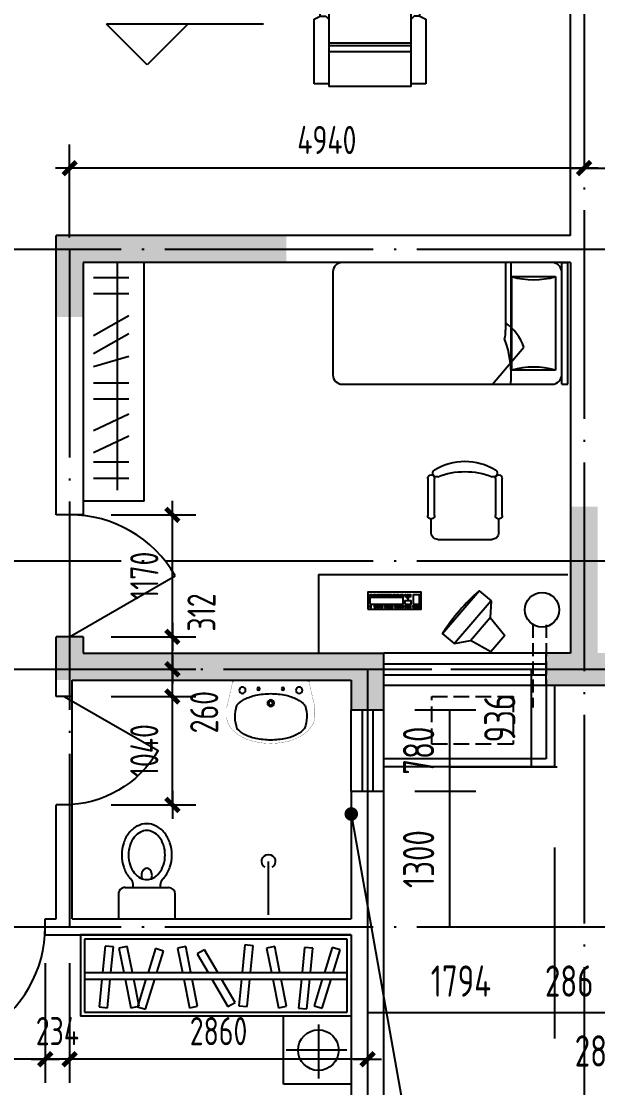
# Model space of a CAD drawing. Extents: x -726032 to 135930, y -151624 to 587044.
# Drawn here: x -597958 to -592424, y 553887 to 564114 of the extents above; entities that cross this region are included whole.
import ezdxf
from ezdxf.enums import TextEntityAlignment as Align

# ---------------------------------------------------------------- set-up
doc = ezdxf.new("R2010")
doc.units = 0
doc.header["$LTSCALE"] = 1000
doc.header["$MEASUREMENT"] = 0
doc.linetypes.add('DASH', pattern=[0.35, 0.25, -0.1])
doc.linetypes.add('DOTE', pattern=[2.42, 2, -0.2, 0.02, -0.2])
doc.layers.get('0').update_dxf_attribs({"linetype": 'CONTINUOUS'})
doc.layers.get('DEFPOINTS').update_dxf_attribs({"color": 1, "linetype": 'CONTINUOUS'})
for name, color, linetype in [('COLUMN', 170, 'CONTINUOUS'), ('DOTE', 8, 'DOTE'), ('GROUND', 45, 'CONTINUOUS'), ('LVTRY', 6, 'CONTINUOUS'), ('PUB_DIM', 245, 'CONTINUOUS'), ('ROOF', 4, 'CONTINUOUS'), ('WALL', 255, 'CONTINUOUS'), ('WINDOW', 155, 'CONTINUOUS'), ('WINDOW_TEXT', 7, 'CONTINUOUS'), ('家具', 252, 'CONTINUOUS'), ('引线', 213, 'CONTINUOUS'), ('空调', 245, 'CONTINUOUS')]:
    doc.layers.add(name, color=color, linetype=linetype)
doc.styles.add('DIM_FONT', font='isocp.shx', dxfattribs={"width": 0.8})
doc.styles.add('SIMPLEX', font='SIMPLEX.SHX')
doc.dimstyles.new('DIMA', dxfattribs={"dimtxt": 300, "dimasz": 1, "dimexe": 250, "dimexo": 300, "dimgap": 150, "dimtad": 1, "dimdec": 0, "dimzin": 0, "dimdsep": 46, "dimtxsty": 'DIM_FONT', "dimcen": 0.09, "dimse1": 1, "dimclrt": 142, "dimadec": 0, "dimazin": 0, "dimtfac": 1, "dimtdec": 0, "dimtix": 1, "dimtmove": 2, "dimatfit": 3, "dimfxl": 1, "dimtolj": 1, "dimtzin": 0, "dimarcsym": 0})
doc.dimstyles.new('DIMB', dxfattribs={"dimtxt": 300, "dimasz": 1, "dimexe": 250, "dimexo": 300, "dimgap": 150, "dimtad": 1, "dimdec": 0, "dimzin": 0, "dimdsep": 46, "dimtxsty": 'DIM_FONT', "dimcen": 0.09, "dimse2": 1, "dimclrt": 142, "dimadec": 0, "dimazin": 0, "dimtfac": 1, "dimtdec": 0, "dimtix": 1, "dimtmove": 2, "dimatfit": 3, "dimfxl": 1, "dimtolj": 1, "dimtzin": 0, "dimarcsym": 0})
doc.dimstyles.new('DIMN', dxfattribs={"dimtxt": 300, "dimasz": 1, "dimexe": 250, "dimexo": 300, "dimgap": 150, "dimtad": 1, "dimdec": 0, "dimzin": 0, "dimdsep": 46, "dimtxsty": 'DIM_FONT', "dimcen": 0.09, "dimclrt": 142, "dimadec": 0, "dimazin": 0, "dimtfac": 1, "dimtdec": 0, "dimtix": 1, "dimtmove": 2, "dimatfit": 3, "dimfxl": 1, "dimtolj": 1, "dimtzin": 0, "dimarcsym": 0})

# ---------------------------------------------------------------- blocks, each defined once
blk = doc.blocks.new('*D1971')
at = {"layer": 'DEFPOINTS', "color": 0, "transparency": 16777216}
for p in [(-592554, 556491), (-592268, 556491), (-592268, 554609)]:
    blk.add_point(p, dxfattribs=at)
at = {"layer": 'PUB_DIM', "color": 0, "lineweight": -2, "transparency": 16777216}
for p, q in [((-592268, 556191), (-592268, 554359)), ((-592555, 554609), (-592556, 554609)), ((-592554, 554609), (-592268, 554609)), ((-592267, 554609), (-592266, 554609))]:
    blk.add_line(p, q, dxfattribs=at)
at = {"layer": 'PUB_DIM', "color": 0, "transparency": 16777216}
for points in [[(-592555, 554609), (-592555, 554609), (-592554, 554609)], [(-592267, 554609), (-592267, 554609), (-592268, 554609)]]:
    blk.add_solid(points, dxfattribs=at)
at = {"layer": 'PUB_DIM', "color": 142, "transparency": 16777216, "insert": (-592411, 554239), "char_height": 300, "attachment_point": 5, "style": 'DIM_FONT'}
blk.add_mtext('\\A1;286', dxfattribs=at)
blk = doc.blocks.new('_DIMX')
blk.add_line((-150, 0), (150, 0))
at = {"const_width": 50}
blk.add_lwpolyline([(-70, -70), (70, 70)], dxfattribs=at)
blk = doc.blocks.new('*D1972')
at = {"layer": 'DEFPOINTS', "color": 0, "transparency": 16777216}
for p in [(-587614, 562706), (-592554, 561769), (-587614, 561769)]:
    blk.add_point(p, dxfattribs=at)
at = {"layer": 'PUB_DIM', "color": 0, "lineweight": -2, "transparency": 16777216}
for p, q in [((-587614, 562039), (-587614, 562931)), ((-592553, 562706), (-587615, 562706))]:
    blk.add_line(p, q, dxfattribs=at)
at = {"layer": 'PUB_DIM', "color": 0, "lineweight": -2, "transparency": 16777216, "xscale": 0.9, "yscale": 0.9, "zscale": 0.9, "rotation": 180}
blk.add_blockref('_DIMX', (-592554, 562706), dxfattribs=at)
at = {"layer": 'PUB_DIM', "color": 0, "lineweight": -2, "transparency": 16777216, "xscale": 0.9, "yscale": 0.9, "zscale": 0.9}
blk.add_blockref('_DIMX', (-587614, 562706), dxfattribs=at)
at = {"layer": 'PUB_DIM', "color": 142, "transparency": 16777216, "insert": (-590084, 562976), "char_height": 270, "attachment_point": 5, "style": 'DIM_FONT'}
blk.add_mtext('\\A1;4940', dxfattribs=at)
blk = doc.blocks.new('*D3644')
at = {"layer": 'DEFPOINTS', "color": 0, "transparency": 16777216}
for p in [(-592840, 556491), (-592554, 556491), (-592554, 554609)]:
    blk.add_point(p, dxfattribs=at)
at = {"layer": 'PUB_DIM', "color": 0, "lineweight": -2, "transparency": 16777216}
for p, q in [((-592840, 556191), (-592840, 554359)), ((-592841, 554609), (-592842, 554609)), ((-592840, 554609), (-592554, 554609)), ((-592553, 554609), (-592552, 554609))]:
    blk.add_line(p, q, dxfattribs=at)
at = {"layer": 'PUB_DIM', "color": 0, "transparency": 16777216}
for points in [[(-592841, 554609), (-592841, 554609), (-592840, 554609)], [(-592553, 554609), (-592553, 554609), (-592554, 554609)]]:
    blk.add_solid(points, dxfattribs=at)
at = {"layer": 'PUB_DIM', "color": 142, "transparency": 16777216, "insert": (-592697, 554909), "char_height": 300, "attachment_point": 5, "style": 'DIM_FONT'}
blk.add_mtext('\\A1;286', dxfattribs=at)
blk = doc.blocks.new('_LV10')
blk.add_line((0, -37), (0, -432))
blk.add_arc((0, -432), 50, 121.03319, 58.96681)
blk = doc.blocks.new('_LV5')
for p, q in [((210.1, 0), (-210.1, 0)), ((-210.1, 0), (-210.1, -180)), ((210.1, -180), (210.1, 0)), ((160.1, -230), (-160.1, -230)), ((-101.4, -230), (-101.4, -254.3)), ((101.4, -230), (101.4, -254.1))]:
    blk.add_line(p, q)
blk.add_lwpolyline([(-135.1, -469.4, 0.080312), (-123, -544.2, 0.089014), (-91.8, -601.5, 0.104918), (-45.6, -639.3, 0.119812), (0.1, -650.4, 0.119812), (45.8, -639.3, 0.104918), (92, -601.5, 0.089014), (123.2, -544.2, 0.080312), (135.3, -469.4, 0.080312), (123.2, -394.6, 0.089014), (92, -337.3, 0.104918), (45.8, -299.5, 0.119812), (0.1, -288.4, 0.119812), (-45.6, -299.5, 0.104918), (-91.8, -337.3, 0.089014), (-123, -394.6, 0.080312)], format="xyb", close=True)
for points in [[(-38.7, -318.5, 0.073567), (-35.6, -339.5, 0.084454), (-27.4, -356, 0.10642), (-14.1, -367.8, 0.129709), (0, -371.5, 0.129709), (14.1, -367.8, 0.10642), (27.4, -356, 0.084454), (35.6, -339.5, 0.073567), (38.7, -318.5, 0.073567), (35.6, -297.5, 0.014016), (34.7, -294.6, 0.10642)], [(-34.7, -294.7, 0.013578), (-35.6, -297.5, 0.073567), (-38.7, -318.5, 0.073567)]]:
    blk.add_lwpolyline(points, format="xyb")
for centre, radius, start, end in [((-160.1, -180), 50, 180, 270), ((160.1, -180), 50, 270, 0), ((52.2, -452.8), 234.6, 141.28635, 161.63333), ((20.4, -427.3), 193.8, 134.81437, 141.28635), ((-151.4, -254.3), 50, 314.81437, 0), ((151.4, -254.1), 50, 180, 225.25549), ((-20.2, -427.3), 193.8, 38.71365, 45.25549), ((-52, -452.8), 234.6, 18.36667, 38.71365), ((102.3, -469.4), 287.4, 161.63333, 180), ((-102.1, -469.4), 287.4, 0, 18.36667), ((102.3, -469.4), 287.4, 180, 198.36667), ((-102.1, -469.4), 287.4, 341.63333, 0), ((52.2, -486), 234.6, 198.36667, 218.71365), ((-52, -486), 234.6, 321.28635, 341.63333), ((20.4, -511.6), 193.8, 218.71365, 242.67141), ((0.1, -550.8), 149.6, 242.67141, 270), ((0.1, -550.8), 149.6, 270, 297.32859), ((-20.2, -511.6), 193.8, 297.32859, 321.28635)]:
    blk.add_arc(centre, radius, start, end)
blk = doc.blocks.new('_DBLK')
blk.add_line((-0.5, 0), (0, -0.866))
blk.add_arc((-0.5, 0), 1, 300, 0)
at = {"layer": 'WINDOW_TEXT', "style": 'SIMPLEX', "flags": 9}
blk.add_attdef('A', text='', height=1, dxfattribs=at).set_placement((0, 1.5), align=Align.MIDDLE)
blk = doc.blocks.new('*D777')
at = {"layer": 'DEFPOINTS', "color": 0, "transparency": 16777216}
for p in [(-597364, 557639), (-596507, 557639), (-597364, 556599)]:
    blk.add_point(p, dxfattribs=at)
at = {"layer": 'PUB_DIM', "color": 0, "lineweight": -2, "transparency": 16777216}
for p, q in [((-597094, 557639), (-596282, 557639)), ((-596507, 556600), (-596507, 557639)), ((-597094, 556599), (-596282, 556599))]:
    blk.add_line(p, q, dxfattribs=at)
at = {"layer": 'PUB_DIM', "color": 0, "lineweight": -2, "transparency": 16777216, "xscale": 0.9, "yscale": 0.9, "zscale": 0.9}
for p, rotation in [((-596507, 557639), 90), ((-596507, 556599), 270)]:
    blk.add_blockref('_DIMX', p, dxfattribs=dict(at, rotation=rotation))
at = {"layer": 'PUB_DIM', "color": 142, "transparency": 16777216, "insert": (-596777, 557119), "char_height": 270, "attachment_point": 5, "rotation": 90, "style": 'DIM_FONT'}
blk.add_mtext('\\A1;1040', dxfattribs=at)
blk = doc.blocks.new('*D1973')
at = {"layer": 'DEFPOINTS', "color": 0, "transparency": 16777216}
for p in [(-597364, 559381), (-596507, 559381), (-597364, 558211)]:
    blk.add_point(p, dxfattribs=at)
at = {"layer": 'PUB_DIM', "color": 0, "lineweight": -2, "transparency": 16777216}
for p, q in [((-597094, 559381), (-596282, 559381)), ((-596507, 558212), (-596507, 559381))]:
    blk.add_line(p, q, dxfattribs=at)
at = {"layer": 'PUB_DIM', "color": 0, "lineweight": -2, "transparency": 16777216, "xscale": 0.9, "yscale": 0.9, "zscale": 0.9}
for p, rotation in [((-596507, 559381), 90), ((-596507, 558211), 270)]:
    blk.add_blockref('_DIMX', p, dxfattribs=dict(at, rotation=rotation))
at = {"layer": 'PUB_DIM', "color": 142, "transparency": 16777216, "insert": (-596777, 558796), "char_height": 270, "attachment_point": 5, "rotation": 90, "style": 'DIM_FONT'}
blk.add_mtext('\\A1;1170', dxfattribs=at)
blk = doc.blocks.new('*D1974')
at = {"layer": 'DEFPOINTS', "color": 0, "transparency": 16777216}
for p in [(-597364, 558211), (-596507, 558211), (-597364, 557899)]:
    blk.add_point(p, dxfattribs=at)
at = {"layer": 'PUB_DIM', "color": 0, "lineweight": -2, "transparency": 16777216}
for p, q in [((-597094, 558211), (-596282, 558211)), ((-596507, 557900), (-596507, 558211))]:
    blk.add_line(p, q, dxfattribs=at)
at = {"layer": 'PUB_DIM', "color": 0, "lineweight": -2, "transparency": 16777216, "xscale": 0.9, "yscale": 0.9, "zscale": 0.9}
for p, rotation in [((-596507, 558211), 90), ((-596507, 557899), 270)]:
    blk.add_blockref('_DIMX', p, dxfattribs=dict(at, rotation=rotation))
at = {"layer": 'PUB_DIM', "color": 142, "transparency": 16777216, "insert": (-596228, 558444), "char_height": 270, "attachment_point": 5, "rotation": 90, "style": 'DIM_FONT'}
blk.add_mtext('\\A1;312', dxfattribs=at)
blk = doc.blocks.new('*D1975')
at = {"layer": 'DEFPOINTS', "color": 0, "transparency": 16777216}
for p in [(-597364, 557899), (-596507, 557899), (-597364, 557639)]:
    blk.add_point(p, dxfattribs=at)
at = {"layer": 'PUB_DIM', "color": 0, "lineweight": -2, "transparency": 16777216}
for p, q in [((-597094, 557899), (-596282, 557899)), ((-596507, 557900), (-596507, 557901)), ((-596507, 557639), (-596507, 557899)), ((-596507, 557639), (-596507, 557638))]:
    blk.add_line(p, q, dxfattribs=at)
at = {"layer": 'PUB_DIM', "color": 0, "lineweight": -2, "transparency": 16777216, "xscale": 0.9, "yscale": 0.9, "zscale": 0.9}
for p, rotation in [((-596507, 557899), 270), ((-596507, 557639), 90)]:
    blk.add_blockref('_DIMX', p, dxfattribs=dict(at, rotation=rotation))
at = {"layer": 'PUB_DIM', "color": 142, "transparency": 16777216, "insert": (-596202, 557488), "char_height": 270, "attachment_point": 5, "rotation": 90, "style": 'DIM_FONT'}
blk.add_mtext('\\A1;260', dxfattribs=at)
blk = doc.blocks.new('M_E11')
for p, q in [((-280, -10), (-280, 0)), ((280, 0), (280, -10)), ((-250.5, -188.9), (-250.5, -185.7)), ((-247.8, -182.8), (-250.2, -184.9))]:
    blk.add_line(p, q)
at = {"const_width": 1.5}
for points in [[(-280, 0), (280, 0)], [(-325.7, -199.5), (-280, -5)], [(325.7, -203.7), (280, -5)]]:
    blk.add_lwpolyline(points, dxfattribs=at)
for points in [[(253, -188.3, 0.098208), (193.2, -140.8, 0.066287), (110.4, -111.4, 0.052428), (0, -99.8, 0.052428), (-110.4, -111.4, 0.066287), (-193.2, -140.8, 0.093876), (-250.8, -185.7, 0.171377)], [(-249.5, -357.7, 0.091341), (-193.2, -401.2, 0.066287), (-110.4, -430.6, 0.052428), (0, -442.2, 0.052428), (110.4, -430.6, 0.066287), (193.2, -401.2, 0.091756), (249.7, -357.5, 0.171377)]]:
    blk.add_lwpolyline(points, format="xyb")
for points in [[(-325.7, -199.5, 0.008223), (-325.7, -203.7, 0.149285)], [(-325.7, -265.7, 0.149285), (-304.4, -336.6, 0.107079), (-230.9, -407.7, 0.075625), (-131, -450.5, 0.062436), (-0.8, -467.3, 0.062436), (129.6, -451.5, 0.075625), (229.8, -409.6, 0.107079), (303.8, -339.1, 0.149285), (325.7, -268.3, 0.005205), (325.7, -265.7, 0.086596)]]:
    blk.add_lwpolyline(points, format="xyb", dxfattribs=at)
at = {"const_width": 1.5, "flags": 128}
for points in [[(-325.7, -203.7), (-325.7, -268.3)], [(325.7, -203.7), (325.7, -268.3)]]:
    blk.add_lwpolyline(points, dxfattribs=at)
at = {"flags": 128}
for points in [[(-253, -188.3, 0.172546), (-249.7, -357.5, 0.726395)], [(253, -188.3, -0.172546), (249.7, -357.5, -0.726395)]]:
    blk.add_lwpolyline(points, format="xyb", dxfattribs=at)
for centre, radius in [((-210, -75), 24), ((-210, -75), 24), ((-210, -75), 24), ((-90, -65), 10), ((90, -65), 10), ((210, -75), 24), ((0, -170), 25), ((0, -170), 15)]:
    blk.add_circle(centre, radius)
blk.add_arc((-249.5, -185.7), 1, 131.32236, 180)
at = {"width": 0.8, "flags": 9}
for tag in ['XSIZE', 'YSIZE']:
    blk.add_attdef(tag, (0, 0), '', height=0.5, dxfattribs=at)
blk = doc.blocks.new('_WBLK')
for p, q in [((-0.5, 0.5), (0.5, 0.5)), ((0.5, 0.1667), (-0.5, 0.1667)), ((0.5, -0.1667), (-0.5, -0.1667)), ((-0.5, -0.5), (0.5, -0.5))]:
    blk.add_line(p, q)
at = {"layer": 'WINDOW_TEXT', "style": 'SIMPLEX', "flags": 9}
blk.add_attdef('A', text='', height=1, dxfattribs=at).set_placement((0, 1.5), align=Align.MIDDLE)
blk = doc.blocks.new('*D1981')
at = {"layer": 'DEFPOINTS', "color": 0, "transparency": 16777216}
for p in [(-597494, 555351), (-594634, 555351), (-597494, 554159)]:
    blk.add_point(p, dxfattribs=at)
at = {"layer": 'PUB_DIM', "color": 0, "lineweight": -2, "transparency": 16777216}
for p, q in [((-597494, 555081), (-597494, 553934)), ((-594635, 554159), (-597493, 554159))]:
    blk.add_line(p, q, dxfattribs=at)
at = {"layer": 'PUB_DIM', "color": 0, "lineweight": -2, "transparency": 16777216, "xscale": 0.9, "yscale": 0.9, "zscale": 0.9, "rotation": 180}
blk.add_blockref('_DIMX', (-597494, 554159), dxfattribs=at)
at = {"layer": 'PUB_DIM', "color": 0, "lineweight": -2, "transparency": 16777216, "xscale": 0.9, "yscale": 0.9, "zscale": 0.9}
blk.add_blockref('_DIMX', (-594634, 554159), dxfattribs=at)
at = {"layer": 'PUB_DIM', "color": 142, "transparency": 16777216, "insert": (-596064, 554429), "char_height": 270, "attachment_point": 5, "style": 'DIM_FONT'}
blk.add_mtext('\\A1;2860', dxfattribs=at)
blk = doc.blocks.new('*D1982')
at = {"layer": 'DEFPOINTS', "color": 0, "transparency": 16777216}
for p in [(-598898, 555351), (-597728, 555351), (-598898, 554159)]:
    blk.add_point(p, dxfattribs=at)
at = {"layer": 'PUB_DIM', "color": 0, "lineweight": -2, "transparency": 16777216}
for p, q in [((-598898, 555081), (-598898, 553934)), ((-597729, 554159), (-598897, 554159))]:
    blk.add_line(p, q, dxfattribs=at)
at = {"layer": 'PUB_DIM', "color": 0, "lineweight": -2, "transparency": 16777216, "xscale": 0.9, "yscale": 0.9, "zscale": 0.9, "rotation": 180}
blk.add_blockref('_DIMX', (-598898, 554159), dxfattribs=at)
at = {"layer": 'PUB_DIM', "color": 0, "lineweight": -2, "transparency": 16777216, "xscale": 0.9, "yscale": 0.9, "zscale": 0.9}
blk.add_blockref('_DIMX', (-597728, 554159), dxfattribs=at)
at = {"layer": 'PUB_DIM', "color": 142, "transparency": 16777216, "insert": (-598313, 554429), "char_height": 270, "attachment_point": 5, "style": 'DIM_FONT'}
blk.add_mtext('\\A1;1170', dxfattribs=at)
blk = doc.blocks.new('*D1983')
at = {"layer": 'DEFPOINTS', "color": 0, "transparency": 16777216}
for p in [(-597728, 555351), (-597494, 555351), (-597728, 554159)]:
    blk.add_point(p, dxfattribs=at)
at = {"layer": 'PUB_DIM', "color": 0, "lineweight": -2, "transparency": 16777216}
for p, q in [((-597728, 555081), (-597728, 553934)), ((-597729, 554159), (-597730, 554159)), ((-597494, 554159), (-597728, 554159)), ((-597493, 554159), (-597492, 554159))]:
    blk.add_line(p, q, dxfattribs=at)
at = {"layer": 'PUB_DIM', "color": 0, "lineweight": -2, "transparency": 16777216, "xscale": 0.9, "yscale": 0.9, "zscale": 0.9}
blk.add_blockref('_DIMX', (-597728, 554159), dxfattribs=at)
at = {"layer": 'PUB_DIM', "color": 0, "lineweight": -2, "transparency": 16777216, "xscale": 0.9, "yscale": 0.9, "zscale": 0.9, "rotation": 180}
blk.add_blockref('_DIMX', (-597494, 554159), dxfattribs=at)
at = {"layer": 'PUB_DIM', "color": 142, "transparency": 16777216, "insert": (-597611, 554429), "char_height": 270, "attachment_point": 5, "style": 'DIM_FONT'}
blk.add_mtext('\\A1;234', dxfattribs=at)
blk = doc.blocks.new('*D1984')
at = {"layer": 'DEFPOINTS', "color": 0, "transparency": 16777216}
for p in [(-594478, 556729), (-593843, 556729), (-594478, 555429)]:
    blk.add_point(p, dxfattribs=at)
at = {"layer": 'PUB_DIM', "color": 0, "lineweight": -2, "transparency": 16777216}
for p, q in [((-594178, 556729), (-593593, 556729)), ((-593843, 555430), (-593843, 556728))]:
    blk.add_line(p, q, dxfattribs=at)
at = {"layer": 'PUB_DIM', "color": 0, "transparency": 16777216}
for points in [[(-593843, 556728), (-593843, 556728), (-593843, 556729)], [(-593843, 555430), (-593843, 555430), (-593843, 555429)]]:
    blk.add_solid(points, dxfattribs=at)
at = {"layer": 'PUB_DIM', "color": 142, "transparency": 16777216, "insert": (-594143, 556079), "char_height": 300, "attachment_point": 5, "rotation": 90, "style": 'DIM_FONT'}
blk.add_mtext('\\A1;1300', dxfattribs=at)
blk = doc.blocks.new('*D781')
at = {"layer": 'DEFPOINTS', "color": 0, "transparency": 16777216}
for p in [(-594634, 556491), (-592840, 556491), (-592840, 554609)]:
    blk.add_point(p, dxfattribs=at)
at = {"layer": 'PUB_DIM', "color": 0, "lineweight": -2, "transparency": 16777216}
for p, q in [((-594634, 556191), (-594634, 554359)), ((-592840, 556191), (-592840, 554359)), ((-594633, 554609), (-592841, 554609))]:
    blk.add_line(p, q, dxfattribs=at)
at = {"layer": 'PUB_DIM', "color": 0, "transparency": 16777216}
for points in [[(-594633, 554609), (-594633, 554609), (-594634, 554609)], [(-592841, 554609), (-592841, 554609), (-592840, 554609)]]:
    blk.add_solid(points, dxfattribs=at)
at = {"layer": 'PUB_DIM', "color": 142, "transparency": 16777216, "insert": (-593737, 554909), "char_height": 300, "attachment_point": 5, "style": 'DIM_FONT'}
blk.add_mtext('\\A1;1794', dxfattribs=at)
blk = doc.blocks.new('*D1985')
at = {"layer": 'DEFPOINTS', "color": 0, "transparency": 16777216}
for p in [(-597494, 562706), (-597494, 561769), (-592554, 561769)]:
    blk.add_point(p, dxfattribs=at)
at = {"layer": 'PUB_DIM', "color": 0, "lineweight": -2, "transparency": 16777216}
for p, q in [((-597494, 562039), (-597494, 562931)), ((-592555, 562706), (-597493, 562706))]:
    blk.add_line(p, q, dxfattribs=at)
at = {"layer": 'PUB_DIM', "color": 0, "lineweight": -2, "transparency": 16777216, "xscale": 0.9, "yscale": 0.9, "zscale": 0.9, "rotation": 180}
blk.add_blockref('_DIMX', (-597494, 562706), dxfattribs=at)
at = {"layer": 'PUB_DIM', "color": 0, "lineweight": -2, "transparency": 16777216, "xscale": 0.9, "yscale": 0.9, "zscale": 0.9}
blk.add_blockref('_DIMX', (-592554, 562706), dxfattribs=at)
at = {"layer": 'PUB_DIM', "color": 142, "transparency": 16777216, "insert": (-595024, 562976), "char_height": 270, "attachment_point": 5, "style": 'DIM_FONT'}
blk.add_mtext('\\A1;4940', dxfattribs=at)
blk = doc.blocks.new('*D782')
at = {"layer": 'DEFPOINTS', "color": 0, "transparency": 16777216}
for p in [(-594478, 557509), (-593843, 557509), (-594478, 556729)]:
    blk.add_point(p, dxfattribs=at)
at = {"layer": 'PUB_DIM', "color": 0, "lineweight": -2, "transparency": 16777216}
for p, q in [((-594178, 557509), (-593593, 557509)), ((-593843, 556730), (-593843, 557508)), ((-594178, 556729), (-593593, 556729))]:
    blk.add_line(p, q, dxfattribs=at)
at = {"layer": 'PUB_DIM', "color": 0, "transparency": 16777216}
for points in [[(-593843, 557508), (-593843, 557508), (-593843, 557509)], [(-593843, 556730), (-593843, 556730), (-593843, 556729)]]:
    blk.add_solid(points, dxfattribs=at)
at = {"layer": 'PUB_DIM', "color": 142, "transparency": 16777216, "insert": (-594143, 557119), "char_height": 300, "attachment_point": 5, "rotation": 90, "style": 'DIM_FONT'}
blk.add_mtext('\\A1;780', dxfattribs=at)
blk = doc.blocks.new('*D783')
at = {"layer": 'DEFPOINTS', "color": 0, "transparency": 16777216}
for p in [(-594134, 557899), (-594134, 556963), (-593064, 556963)]:
    blk.add_point(p, dxfattribs=at)
at = {"layer": 'PUB_DIM', "color": 0, "lineweight": -2, "transparency": 16777216}
for p, q in [((-593834, 557899), (-592814, 557899)), ((-593064, 557898), (-593064, 556964)), ((-593834, 556963), (-592814, 556963))]:
    blk.add_line(p, q, dxfattribs=at)
at = {"layer": 'PUB_DIM', "color": 0, "transparency": 16777216}
for points in [[(-593064, 557898), (-593063, 557898), (-593064, 557899)], [(-593064, 556964), (-593063, 556964), (-593064, 556963)]]:
    blk.add_solid(points, dxfattribs=at)
at = {"layer": 'PUB_DIM', "color": 142, "transparency": 16777216, "insert": (-593364, 557431), "char_height": 300, "attachment_point": 5, "rotation": 90, "style": 'DIM_FONT'}
blk.add_mtext('\\A1;936', dxfattribs=at)
blk = doc.blocks.new('M_C32CXI')
for p, q in [((-188.1, 275), (86.9, 275)), ((211.9, 250), (111.9, 250)), ((86.9, 225), (-188.1, 225)), ((261.9, 200), (261.9, -200)), ((-188.1, -225), (86.9, -225)), ((86.9, -275), (-188.1, -275)), ((211.9, -250), (111.9, -250))]:
    blk.add_line(p, q)
for centre, radius, start, end in [((-226.8, 210.2), 28.1, 338.76069, 148.10921), ((-188.1, 250), 25, 90, 270), ((86.9, 250), 25, 270, 90), ((211.9, 200), 50, 0, 90), ((111, 0), 425.9, 148.10921, 211.89079), ((314, 0), 552.1, 158.76069, 201.23931), ((-226.8, -210.2), 28.1, 211.89079, 21.23931), ((-188.1, -250), 25, 90, 270), ((86.9, -250), 25, 270, 90), ((211.9, -200), 50, 270, 0)]:
    blk.add_arc(centre, radius, start, end)
at = {"width": 0.8, "flags": 9}
for tag in ['XSIZE', 'YSIZE']:
    blk.add_attdef(tag, (0, 0), '', height=0.5, dxfattribs=at)
blk = doc.blocks.new('A$C3D9F154E')
at = {"layer": '家具', "linetype": 'ByBlock'}
for p, q in [((1000, 3110), (1108.1, 3110)), ((1000, 2634.5), (1000, 3110)), ((1108.1, 3131.6), (1108.1, 2418.4)), ((1108.1, 3131.6), (1715, 3131.6)), ((1715, 2418.4), (1715, 3131.6)), ((1715, 3110), (1823.1, 3110)), ((1823.1, 3110), (1823.1, 2634.5)), ((1715, 2872.2), (1108.1, 2872.2)), ((1715, 2829), (1108.1, 2829)), ((1715, 2809.7), (1108.1, 2809.7)), ((1043.3, 2612.9), (1000, 2634.5)), ((1043.3, 2612.9), (1086.5, 2612.9)), ((1043.3, 2612.9), (1043.3, 2548)), ((1086.5, 2612.9), (1108.1, 2634.5)), ((1736.6, 2612.9), (1715, 2634.5)), ((1779.8, 2612.9), (1736.6, 2612.9)), ((1823.1, 2634.5), (1779.8, 2612.9)), ((1779.8, 2612.9), (1779.8, 2548)), ((1108.1, 2548), (1043.3, 2548)), ((1779.8, 2548), (1715, 2548)), ((1715, 2418.4), (1108.1, 2418.4)), ((1108.1, 0), (1108.1, 713.2)), ((1715, 713.2), (1108.1, 713.2)), ((1715, 713.2), (1715, 0)), ((1043.3, 518.7), (1043.3, 583.5)), ((1108.1, 583.5), (1043.3, 583.5)), ((1779.8, 583.5), (1715, 583.5)), ((1779.8, 518.7), (1779.8, 583.5)), ((1043.3, 518.7), (1000, 497.1)), ((1000, 497.1), (1000, 21.6)), ((1043.3, 518.7), (1086.5, 518.7)), ((1086.5, 518.7), (1108.1, 497.1)), ((1736.6, 518.7), (1715, 497.1)), ((1779.8, 518.7), (1736.6, 518.7)), ((1823.1, 497.1), (1779.8, 518.7)), ((1823.1, 21.6), (1823.1, 497.1)), ((1715, 321.9), (1108.1, 321.9)), ((1715, 302.6), (1108.1, 302.6)), ((1715, 259.4), (1108.1, 259.4)), ((1000, 21.6), (1108.1, 21.6)), ((1108.1, 0), (1715, 0)), ((1715, 21.6), (1823.1, 21.6))]:
    blk.add_line(p, q, dxfattribs=at)
at = {"layer": '家具'}
for p, q in [((610.7, 2203), (43.2, 2203)), ((64.8, 693.4), (64.8, 2203)), ((216.1, 2203), (216.1, 693.4)), ((259.4, 2203), (259.4, 693.4)), ((364.5, 2203), (364.5, 693.4)), ((545.9, 2267.8), (545.9, 2224.6)), ((545.9, 2224.6), (559, 2203)), ((1140.8, 2066.8), (1140.8, 1043.5)), ((1183.6, 2109.5), (1611.1, 2109.5)), ((1653.8, 2066.8), (1653.8, 1043.5)), ((1192.1, 1968.4), (1192.1, 1141.8)), ((1226.3, 2002.6), (1568.3, 2002.6)), ((1231.6, 2002.6), (1602.5, 1591.7)), ((1410.7, 2002.6), (1602.5, 1770.8)), ((1602.5, 1968.4), (1602.5, 1141.8)), ((1192.1, 1741.3), (1602.5, 1330.9)), ((575.2, 1665.9), (64.8, 1665.9)), ((1192.1, 1609.6), (1602.5, 1199.2)), ((1192.1, 1307.4), (1391.9, 1107.6)), ((575.2, 1190.4), (64.8, 1190.4)), ((1226.3, 1107.6), (1568.3, 1107.6)), ((1183.6, 1000.8), (1611.1, 1000.8)), ((617.6, 693.4), (43.2, 693.4)), ((552.8, 671.7), (559, 693.4)), ((552.8, 628.5), (552.8, 671.7))]:
    blk.add_line(p, q, dxfattribs=at)
blk.add_lwpolyline([(21.6, 585.3), (21.6, 693.4), (0, 693.4), (0, 2203), (21.6, 2203), (21.6, 2311.1), (559, 2311.1), (545.9, 2267.8), (610.7, 2267.8), (610.7, 2203), (575.2, 2203), (575.2, 693.4), (617.6, 693.4), (617.6, 628.5), (552.8, 628.5), (559, 585.3)], close=True, dxfattribs=at)
for centre, radius, start, end in [((1183.6, 2066.8), 42.8, 89.99998, 179.99998), ((1611.1, 2066.8), 42.8, 359.99998, 89.99998), ((1226.3, 1968.4), 34.2, 89.99998, 179.99998), ((1568.3, 1968.4), 34.2, 359.99998, 89.99998), ((1226.3, 1141.8), 34.2, 179.99998, 269.99998), ((1568.3, 1141.8), 34.2, 269.99998, 359.99998), ((1183.6, 1043.5), 42.8, 179.99998, 269.99998), ((1611.1, 1043.5), 42.8, 269.99998, 359.99998)]:
    blk.add_arc(centre, radius, start, end, dxfattribs=at)

msp = doc.modelspace()

# ---------------------------------------------------------------- linework, layer by layer
at = {"layer": 'COLUMN'}
for points in [[(-597623.9, 562059.5), (-597363.9, 561799.5), (-595413.9, 562059.5), (-595413.9, 561799.5)], [(-597623.9, 562059.5), (-597623.9, 561279.5), (-597363.9, 561799.5), (-597363.9, 561279.5)], [(-592683.9, 559459.5), (-592683.9, 558055.5), (-592423.9, 559459.5), (-592423.9, 558055.5)], [(-597363.9, 558211.5), (-597623.9, 558211.5), (-597363.9, 558055.5), (-597623.9, 557795.5)], [(-597623.9, 557795.5), (-597363.9, 558055.5), (-594789.9, 557795.5), (-594477.9, 558055.5)], [(-594789.9, 557795.5), (-594789.9, 557509.5), (-594477.9, 558055.5), (-594477.9, 557509.5)], [(-592917.9, 558055.5), (-592917.9, 557743.5), (-592189.9, 558055.5), (-592189.9, 557743.5)]]:
    msp.add_solid(points, dxfattribs=at)
at = {"layer": 'DOTE'}
for p, q in [((-592553.9, 574401.4), (-592553.9, 546557.4)), ((-615939.2, 561929.5), (-546307.4, 561929.5)), ((-597493.9, 561929.5), (-597493.9, 555429.5)), ((-615939.2, 558939.5), (-546307.4, 558939.5)), ((-615375.6, 557899.5), (-546307.4, 557899.5)), ((-594633.9, 557899.5), (-594633.9, 546557.4)), ((-615939.2, 555429.5), (-546307.4, 555429.5))]:
    msp.add_line(p, q, dxfattribs=at)
at = {"layer": 'GROUND'}
msp.add_line((-597467.9, 556599.5), (-597467.9, 557639.5), dxfattribs=at)
at = {"layer": 'PUB_DIM'}
for p, q in [((-596748.3, 563698), (-597138.3, 564088)), ((-595631.7, 564088), (-597138.3, 564088)), ((-596358.3, 564088), (-596748.3, 563698))]:
    msp.add_line(p, q, dxfattribs=at)
at = {"layer": 'ROOF'}
for p, q in [((-592917.9, 557743.5), (-592917.9, 557041.5)), ((-592839.9, 557743.5), (-592839.9, 556963.5)), ((-592917.9, 557041.5), (-594477.9, 557041.5)), ((-592839.9, 556963.5), (-594477.9, 556963.5))]:
    msp.add_line(p, q, dxfattribs=at)
at = {"layer": 'WALL'}
for p, q in [((-592683.9, 562059.5), (-592683.9, 567623.5)), ((-597623.9, 559381.5), (-597623.9, 562059.5)), ((-592683.9, 562059.5), (-597623.9, 562059.5)), ((-597363.9, 561799.5), (-597363.9, 559381.5)), ((-592683.9, 561799.5), (-597363.9, 561799.5)), ((-592683.9, 561799.5), (-592683.9, 558055.5)), ((-597363.9, 559381.5), (-597623.9, 559381.5)), ((-597623.9, 557639.5), (-597623.9, 558211.5)), ((-597363.9, 558211.5), (-597623.9, 558211.5)), ((-597363.9, 558211.5), (-597363.9, 558055.5)), ((-597363.9, 558055.5), (-594477.9, 558055.5)), ((-594477.9, 557509.5), (-594477.9, 558055.5)), ((-592917.9, 557743.5), (-592917.9, 558055.5)), ((-592683.9, 558055.5), (-592917.9, 558055.5)), ((-597467.9, 557795.5), (-594789.9, 557795.5)), ((-597467.9, 557639.5), (-597467.9, 557795.5)), ((-594789.9, 557795.5), (-594789.9, 557509.5)), ((-592189.9, 557743.5), (-592917.9, 557743.5)), ((-597467.9, 557639.5), (-597623.9, 557639.5)), ((-594789.9, 557509.5), (-594477.9, 557509.5)), ((-594789.9, 556729.5), (-594789.9, 555507.5)), ((-594789.9, 556729.5), (-594477.9, 556729.5)), ((-594477.9, 549943.5), (-594477.9, 556729.5)), ((-597623.9, 555507.5), (-597623.9, 556599.5)), ((-597467.9, 556599.5), (-597623.9, 556599.5)), ((-597467.9, 555507.5), (-597467.9, 556599.5)), ((-597727.9, 555351.5), (-597727.9, 555507.5)), ((-597727.9, 555507.5), (-597623.9, 555507.5)), ((-597467.9, 555507.5), (-594789.9, 555507.5)), ((-597727.9, 555351.5), (-594789.9, 555351.5)), ((-594789.9, 555351.5), (-594789.9, 550255.5))]:
    msp.add_line(p, q, dxfattribs=at)
at = {"layer": '家具'}
for p, q in [((-597036.9, 561799.5), (-597036.9, 559616.3)), ((-596778.9, 559511.5), (-596778.9, 561799.5)), ((-592859.4, 561799.5), (-594876.9, 561799.5)), ((-593307.9, 561799.5), (-593307.9, 561150.2)), ((-593257.2, 561799.5), (-593257.2, 560842.7)), ((-592769.7, 561799.5), (-592709.9, 561799.5)), ((-592769.7, 560633.4), (-592769.7, 561799.5)), ((-592709.9, 560633.4), (-592709.9, 561799.5)), ((-594966.6, 561709.8), (-594966.6, 560723.1)), ((-597265.4, 561655.5), (-596924.1, 561655.5)), ((-593248.1, 561664.9), (-592829.5, 561664.9)), ((-593248.1, 560767.9), (-593248.1, 561664.9)), ((-592829.5, 561664.9), (-592829.5, 560767.9)), ((-597265.4, 561502.4), (-596924.1, 561502.4)), ((-597265.4, 561099.9), (-596924.1, 561291.7)), ((-597265.4, 560928.3), (-596924.1, 561120.1)), ((-593432.4, 560633.8), (-593132.2, 560990.2)), ((-597265.4, 560803), (-596924.1, 560902)), ((-592829.5, 560767.9), (-593248.1, 560767.9)), ((-597265.4, 560645.3), (-596924.1, 560645.3)), ((-594876.9, 560633.4), (-592859.4, 560633.4)), ((-592769.7, 560633.4), (-592709.9, 560633.4)), ((-597265.4, 560492.2), (-596924.1, 560492.2)), ((-597265.4, 560190.6), (-596924.1, 560350)), ((-597265.4, 559979.3), (-596924.1, 560138.6)), ((-597265.4, 559889.1), (-596924.1, 559889.1)), ((-597265.4, 559731.3), (-596924.1, 559731.3)), ((-596778.9, 559511.5), (-597363.9, 559511.5)), ((-595103.7, 558808.6), (-595103.7, 558055.5)), ((-595103.7, 558808.6), (-592709.9, 558808.6)), ((-593447.8, 558555.6), (-593455.3, 558395.4)), ((-593799.4, 558145.3), (-593643.8, 558175.3)), ((-594789.9, 555351.5), (-597389.9, 555351.5)), ((-597389.9, 555351.5), (-597389.9, 554571.5)), ((-594789.9, 555351.5), (-594789.9, 553921.5)), ((-594828.9, 555312.5), (-597350.9, 555312.5)), ((-597350.9, 555312.5), (-597350.9, 554610.5)), ((-597153.3, 555244), (-597177.8, 554991.5)), ((-597073.5, 555236.3), (-597153.3, 555244)), ((-597097.1, 554991.5), (-597073.5, 555236.3)), ((-596941.5, 555241.6), (-597020.2, 555225.9)), ((-597020.2, 555225.9), (-596973.4, 554991.5)), ((-596891.5, 554991.5), (-596941.5, 555241.6)), ((-596379.6, 555241.6), (-596458.4, 555225.9)), ((-596458.4, 555225.9), (-596411.5, 554991.5)), ((-596329.7, 554991.5), (-596379.6, 555241.6)), ((-595811.8, 555255.5), (-595837.3, 554991.5)), ((-595731.9, 555247.7), (-595811.8, 555255.5)), ((-595756.7, 554991.5), (-595731.9, 555247.7)), ((-595525.1, 555241.6), (-595603.8, 555225.9)), ((-595603.8, 555225.9), (-595556.9, 554991.5)), ((-595475.1, 554991.5), (-595525.1, 555241.6)), ((-595238.5, 555232.5), (-595261.8, 554991.5)), ((-595158.6, 555224.8), (-595238.5, 555232.5)), ((-595181.1, 554991.5), (-595158.6, 555224.8)), ((-594973.5, 555232.5), (-595047.6, 554991.5)), ((-594896.8, 555208.9), (-594973.5, 555232.5)), ((-594828.9, 554610.5), (-594828.9, 555312.5)), ((-596670.5, 555221), (-596741, 554991.5)), ((-596593.8, 555197.4), (-596670.5, 555221)), ((-596657.1, 554991.5), (-596593.8, 555197.4)), ((-596199.7, 555210.1), (-596269, 555169.6)), ((-596269, 555169.6), (-596165.1, 554991.5)), ((-596072.2, 554991.5), (-596199.7, 555210.1)), ((-594963.6, 554991.5), (-594896.8, 555208.9)), ((-597350.9, 554991.5), (-594828.9, 554991.5)), ((-597350.9, 554926.5), (-594828.9, 554926.5)), ((-597184, 554926.5), (-597209.7, 554661.5)), ((-597129.8, 554653.8), (-597103.4, 554926.5)), ((-596960.4, 554926.5), (-596905.5, 554652)), ((-596826.8, 554667.8), (-596878.5, 554926.5)), ((-596761, 554926.5), (-596842.5, 554661.7)), ((-596765.7, 554638.1), (-596677.1, 554926.5)), ((-596398.5, 554926.5), (-596343.7, 554652)), ((-596265, 554667.8), (-596316.7, 554926.5)), ((-596127.3, 554926.5), (-595974.3, 554664.1)), ((-595904.9, 554704.5), (-596034.4, 554926.5)), ((-595843.6, 554926.5), (-595868.1, 554673)), ((-595788.2, 554665.3), (-595763, 554926.5)), ((-595543.9, 554926.5), (-595489.1, 554652)), ((-595410.4, 554667.8), (-595462.1, 554926.5)), ((-595268.1, 554926.5), (-595294.8, 554650.1)), ((-595214.9, 554642.3), (-595187.4, 554926.5)), ((-595067.6, 554926.5), (-595145.5, 554673.1)), ((-595068.7, 554649.6), (-594983.6, 554926.5)), ((-597350.9, 554610.5), (-594828.9, 554610.5)), ((-597209.7, 554661.5), (-597129.8, 554653.8)), ((-596905.5, 554652), (-596826.8, 554667.8)), ((-596842.5, 554661.7), (-596765.7, 554638.1)), ((-596343.7, 554652), (-596265, 554667.8)), ((-595974.3, 554664.1), (-595904.9, 554704.5)), ((-595868.1, 554673), (-595788.2, 554665.3)), ((-595489.1, 554652), (-595410.4, 554667.8)), ((-595294.8, 554650.1), (-595214.9, 554642.3)), ((-595145.5, 554673.1), (-595068.7, 554649.6)), ((-594789.9, 554571.5), (-597389.9, 554571.5)), ((-595439.9, 553921.5), (-595439.9, 554571.5)), ((-595105.6, 554494.1), (-595105.6, 553974.1)), ((-594832.6, 554247.1), (-595416.2, 554247.1)), ((-594789.9, 553921.5), (-595439.9, 553921.5))]:
    msp.add_line(p, q, dxfattribs=at)
for points in [[(-594629.2, 558476.3), (-594120, 558476.3), (-594120, 558640.4), (-594629.2, 558640.4)], [(-594612.2, 558596.4), (-594587.8, 558596.4), (-594587.8, 558611.9), (-594612.2, 558611.9)], [(-594577.1, 558596.4), (-594550.9, 558596.4), (-594550.9, 558611.9), (-594577.1, 558611.9)], [(-594540.2, 558596.4), (-594403.3, 558596.4), (-594403.3, 558611.9), (-594540.2, 558611.9)], [(-594390.7, 558596.4), (-594366.4, 558596.4), (-594366.4, 558611.9), (-594390.7, 558611.9)], [(-594355.7, 558596.4), (-594329.5, 558596.4), (-594329.5, 558611.9), (-594355.7, 558611.9)], [(-594316.9, 558596.4), (-594290.7, 558596.4), (-594290.7, 558611.9), (-594316.9, 558611.9)], [(-594274.5, 558598.3), (-594261.2, 558598.3), (-594261.2, 558613.8), (-594274.5, 558613.8)], [(-594252.3, 558598.3), (-594239, 558598.3), (-594239, 558613.8), (-594252.3, 558613.8)], [(-594230.2, 558598.3), (-594216.9, 558598.3), (-594216.9, 558613.8), (-594230.2, 558613.8)], [(-594196.9, 558523.4), (-594133.5, 558523.4), (-594133.5, 558614.1), (-594196.9, 558614.1)], [(-593447.8, 558555.6), (-593799.4, 558145.3), (-593912.9, 558242.5), (-593561.4, 558652.9)], [(-594612.2, 558523.4), (-594290.3, 558523.4), (-594290.3, 558586.5), (-594612.2, 558586.5)], [(-594612.2, 558491.3), (-594598.9, 558491.3), (-594598.9, 558506.8), (-594612.2, 558506.8)], [(-594569.7, 558491.3), (-594556.5, 558491.3), (-594556.5, 558506.8), (-594569.7, 558506.8)], [(-594547.6, 558491.3), (-594534.3, 558491.3), (-594534.3, 558506.8), (-594547.6, 558506.8)], [(-594525.5, 558491.3), (-594512.2, 558491.3), (-594512.2, 558506.8), (-594525.5, 558506.8)], [(-594503.3, 558491.3), (-594490, 558491.3), (-594490, 558506.8), (-594503.3, 558506.8)], [(-594471.9, 558491.3), (-594458.6, 558491.3), (-594458.6, 558506.8), (-594471.9, 558506.8)], [(-594449.8, 558491.3), (-594436.5, 558491.3), (-594436.5, 558506.8), (-594449.8, 558506.8)], [(-594427.6, 558491.3), (-594414.4, 558491.3), (-594414.4, 558506.8), (-594427.6, 558506.8)], [(-594405.5, 558491.3), (-594392.2, 558491.3), (-594392.2, 558506.8), (-594405.5, 558506.8)], [(-594370.4, 558491.3), (-594357.1, 558491.3), (-594357.1, 558506.8), (-594370.4, 558506.8)], [(-594348.3, 558491.3), (-594335, 558491.3), (-594335, 558506.8), (-594348.3, 558506.8)], [(-594326.1, 558491.3), (-594312.8, 558491.3), (-594312.8, 558506.8), (-594326.1, 558506.8)], [(-594304, 558491.3), (-594290.7, 558491.3), (-594290.7, 558506.8), (-594304, 558506.8)], [(-594274.5, 558523.4), (-594214.7, 558523.4), (-594214.7, 558557), (-594274.5, 558557)], [(-594274.5, 558491.3), (-594261.2, 558491.3), (-594261.2, 558506.8), (-594274.5, 558506.8)], [(-594252.3, 558576.1), (-594239, 558576.1), (-594239, 558591.6), (-594252.3, 558591.6)], [(-594252.3, 558491.3), (-594239, 558491.3), (-594239, 558506.8), (-594252.3, 558506.8)], [(-594230.2, 558491.3), (-594216.9, 558491.3), (-594216.9, 558506.8), (-594230.2, 558506.8)], [(-594198.8, 558491.3), (-594133.8, 558491.3), (-594133.8, 558506.8), (-594198.8, 558506.8)], [(-593316.1, 558223.1), (-593450.6, 558066.2), (-593643.8, 558175.3), (-593455.3, 558395.4)]]:
    msp.add_lwpolyline(points, close=True, dxfattribs=at)
for centre, radius in [((-592958.1, 558469.7), 165.1), ((-595105.6, 554247.1), 195)]:
    msp.add_circle(centre, radius, dxfattribs=at)
for centre, radius, start, end in [((-594876.9, 561709.8), 89.7, 90.00043, 180.00043), ((-592859.4, 561709.8), 89.7, 0.00043, 90.00043), ((-593038.8, 562382.5), 747.5, 253.74023, 286.26064), ((-593597, 560819.4), 495.2, 20.18353, 54.27507), ((-593666.7, 561150.2), 358.8, 346.60763, 0.00043), ((-594279.7, 560711.9), 1025.6, 355.60927, 20.26301), ((-593038.8, 560050.3), 747.5, 73.74023, 106.26064), ((-594876.9, 560723.1), 89.7, 180.00043, 270.00043), ((-592859.4, 560723.1), 89.7, 270.00043, 0.00043), ((-592353.5, 557262.4), 1841.8, 130.97909, 147.84932)]:
    msp.add_arc(centre, radius, start, end, dxfattribs=at)
at = {"layer": '引线', "const_width": 64.7}
msp.add_lwpolyline([(-594822.5, 556511.6, 1), (-594757.2, 556511.6, 1)], format="xyb", close=True, dxfattribs=at)
at = {"layer": '引线'}
msp.add_lwpolyline([(-594789.9, 556511.6), (-594207.9, 553231.6), (-590926.5, 553231.6)], dxfattribs=at)
at = {"layer": '空调', "linetype": 'DASH', "ltscale": 0.5}
for p, q in [((-593047.9, 558325.3), (-593047.9, 557531.3)), ((-592917.9, 558325.3), (-592917.9, 557531.3))]:
    msp.add_line(p, q, dxfattribs=at)
at = {"layer": '空调', "linetype": 'DASH', "ltscale": 0.6}
msp.add_lwpolyline([(-593237, 557182), (-594017, 557182), (-594017, 557637), (-593237, 557637)], close=True, dxfattribs=at)

# ---------------------------------------------------------------- block references
at = {"layer": 'LVTRY', "xscale": -1.299999999999272, "yscale": 1.30000000000291, "zscale": 1.3}
msp.add_blockref('M_E11', (-595562.5, 557795.5), dxfattribs=at)
at = {"layer": 'LVTRY', "rotation": 180}
for name, p, xscale, yscale, zscale in [('_LV5', (-596752.9, 555507.5), 1.299999999999272, 1.299999999999272, 1.299999999999272), ('_LV10', (-595584.4, 555495.8), -1.299999999999272, 1.30000000000291, 1.3)]:
    msp.add_blockref(name, p, dxfattribs=dict(at, xscale=xscale, yscale=yscale, zscale=zscale))
at = {"layer": 'WINDOW'}
for name, p, xscale, yscale, zscale, rotation in [('_DBLK', (-597493.9, 558796.5), 1170, 1170, 1170, 90), ('_DBLK', (-597545.9, 557119.5), -1040, 1040, 1040, 90), ('_WBLK', (-594633.9, 557119.5), -780, 312, 780, 270), ('_DBLK', (-598312.9, 555429.5), -1170, -1170, 1170, 180)]:
    msp.add_blockref(name, p, dxfattribs=dict(at, xscale=xscale, yscale=yscale, zscale=zscale, rotation=rotation))
at = {"layer": 'WINDOW', "xscale": -1560, "yscale": 312, "zscale": 1560}
msp.add_blockref('_WBLK', (-593697.9, 557899.5), dxfattribs=at)
at = {"layer": '家具', "extrusion": (0, 0, -1), "xscale": 1.299999999999272, "yscale": 1.299999999999272, "zscale": -1.3}
msp.add_blockref('A$C3D9F154E', (592774.9, 563487.4), dxfattribs=at)
at = {"layer": '家具', "extrusion": (0, 0, -1), "xscale": 1.300000000003015, "yscale": 1.300000000003015, "zscale": -1.3, "rotation": 269.9999770727111}
msp.add_blockref('M_C32CXI', (593698.6, 559485.7), dxfattribs=at)

# ---------------------------------------------------------------- texts
at = {"layer": '家具', "style": 'DIM_FONT', "oblique": -180.00002, "text_generation_flag": 4, "width": 0.8, "flags": 9}
for tag, s in [('XSIZE', '180'), ('YSIZE', '450')]:
    msp.add_attdef(tag, (-594355.7, 558611.9), s, height=0.65, rotation=90.00002, dxfattribs=at)
at = {"layer": '家具', "style": 'DIM_FONT', "width": 0.8, "flags": 9}
for tag in ['XSIZE', 'YSIZE']:
    msp.add_attdef(tag, (-593383.3, 558144.6), '420', height=0.65, rotation=139.4142, dxfattribs=at)

# ---------------------------------------------------------------- dimensions: what is measured, and where the dimension line sits
at = {"layer": 'PUB_DIM'}
for base, p2, picture, middle in [((-597493.9, 562706.3), (-597493.9, 561769.2), '*D1985', (-595023.9, 562976.3)), ((-587613.9, 562706.3), (-587613.9, 561769.2), '*D1972', (-590083.9, 562976.3))]:
    dim = msp.add_linear_dim(base=base, p1=(-592553.9, 561769.2), p2=p2, dimstyle='DIMA', override={"dimscale": 0.9, "dimblk1": '_DIMX', "dimblk2": '_DIMX', "dimsah": 1}, dxfattribs=at)
    dim.commit()
    dim.dimension.update_dxf_attribs({"geometry": picture, "text_midpoint": middle})
for p1, p2, distance, dimstyle, picture, middle in [((-597363.9, 558211.5), (-597363.9, 559381.5), -857.1, 'DIMA', '*D1973', (-596776.7, 558796.5)), ((-597363.9, 556599.5), (-597363.9, 557639.5), -857.1, 'DIMN', '*D777', (-596776.7, 557119.5)), ((-597727.9, 555351.5), (-598897.9, 555351.5), 1192.9, 'DIMA', '*D1982', (-598312.9, 554428.6)), ((-597493.9, 555351.5), (-597727.9, 555351.5), 1192.9, 'DIMA', '*D1983', (-597610.9, 554428.6)), ((-594633.9, 555351.5), (-597493.9, 555351.5), 1192.9, 'DIMA', '*D1981', (-596063.9, 554428.6))]:
    dim = msp.add_aligned_dim(p1=p1, p2=p2, distance=distance, dimstyle=dimstyle, override={"dimscale": 0.9, "dimblk1": '_DIMX', "dimblk2": '_DIMX', "dimsah": 1}, dxfattribs=at)
    dim.commit()
    dim.dimension.update_dxf_attribs({"geometry": picture, "text_midpoint": middle})
for base, p1, p2, picture, middle in [((-596506.7, 558211.5), (-597363.9, 557899.5), (-597363.9, 558211.5), '*D1974', (-596228, 558444.4)), ((-596506.7, 557899.5), (-597363.9, 557639.5), (-597363.9, 557899.5), '*D1975', (-596202.5, 557488.2))]:
    dim = msp.add_linear_dim(base=base, p1=p1, p2=p2, angle=90, dimstyle='DIMA', override={"dimscale": 0.9, "dimblk1": '_DIMX', "dimblk2": '_DIMX', "dimsah": 1}, dxfattribs=at)
    dim.commit()
    dim.dimension.update_dxf_attribs({"geometry": picture, "text_midpoint": middle, "dimtype": 161})
dim = msp.add_linear_dim(base=(-593063.6, 556963.5), p1=(-594133.8, 557899.5), p2=(-594133.8, 556963.5), angle=90, dimstyle='DIMN', dxfattribs=at)
dim.commit()
dim.dimension.update_dxf_attribs({"geometry": '*D783', "text_midpoint": (-593363.6, 557431.5)})
for p1, p2, dimstyle, picture, middle in [((-594477.9, 556729.5), (-594477.9, 557509.5), 'DIMN', '*D782', (-594143.3, 557119.5)), ((-594477.9, 555429.5), (-594477.9, 556729.5), 'DIMA', '*D1984', (-594143.3, 556079.5))]:
    dim = msp.add_aligned_dim(p1=p1, p2=p2, distance=-634.6, dimstyle=dimstyle, dxfattribs=at)
    dim.commit()
    dim.dimension.update_dxf_attribs({"geometry": picture, "text_midpoint": middle})
for base, p1, p2, dimstyle, picture, middle in [((-592839.9, 554609.1), (-594633.9, 556490.5), (-592839.9, 556490.5), 'DIMN', '*D781', (-593736.9, 554909.1)), ((-592553.9, 554609.1), (-592839.9, 556490.5), (-592553.9, 556490.5), 'DIMB', '*D3644', (-592696.9, 554909.1))]:
    dim = msp.add_linear_dim(base=base, p1=p1, p2=p2, dimstyle=dimstyle, dxfattribs=at)
    dim.commit()
    dim.dimension.update_dxf_attribs({"geometry": picture, "text_midpoint": middle})
dim = msp.add_linear_dim(base=(-592267.9, 554609.1), p1=(-592553.9, 556490.5), p2=(-592267.9, 556490.5), dimstyle='DIMA', dxfattribs=at)
dim.commit()
dim.dimension.update_dxf_attribs({"geometry": '*D1971', "text_midpoint": (-592410.9, 554238.6), "dimtype": 160})

doc.saveas('drawing.dxf')
